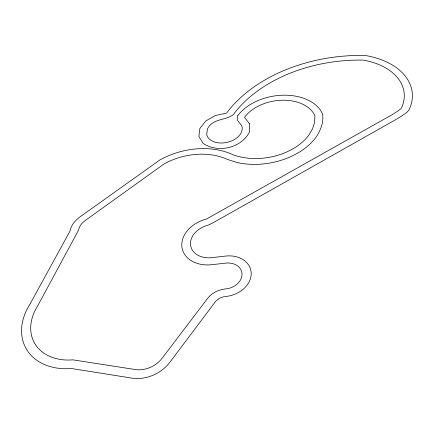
<?xml version="1.0" encoding="UTF-8"?>
<svg xmlns="http://www.w3.org/2000/svg" width="434" height="434" viewBox="0 0 434 434"><rect width="100%" height="100%" fill="white"/><g stroke="black" fill="none" stroke-linecap="round" stroke-linejoin="round"><path stroke-width="0.65" d="M249.572 123.864L249.539 131.827C241.478 148.146 217.879 153.484 203.069 143.328L198.87 136.401L199.89 128.421L205.787 120.988L215.313 115.536L226.597 113.09A140.941 96.63 -5.2 0 1 364.278 55.449L365.998 55.606A70.482 45.57 -6.1 0 1 409.023 109.894L407.396 111.831A89.892 56.523 -6.4 0 1 394.81 120.169L212.915 222.881L208.065 225.159A21.83 16.346 -15.4 0 0 190.531 244.809A21.83 16.346 -15.4 0 0 211.38 257.698L226.206 256.006A25.557 19.931 -15.2 0 1 251.194 273.908A25.557 19.931 -15.2 0 1 225.593 296.482A12.667 10.183 -16.4 0 0 214.797 302.487L169.922 362.216A34.568 27.668 -26.2 0 1 129.923 377.802L71.48 368.52A61.275 45.874 -27.8 0 1 30.152 303.843L70.031 231.029A24.906 17.403 -22.3 0 1 80.876 216.257L160.222 159.712A65.61 46.438 -15.6 0 1 232.309 154.45A52.357 34.655 -10.3 0 0 308.731 135.272L312.545 128.871L314.617 122.312L314.916 115.835A38.371 25.563 -9.5 0 0 282.176 100.232A38.371 25.563 -9.5 0 0 244.521 117.392L249.572 123.864M237.756 115.764L237.593 120.402L241.814 125.903A18.098 12 -12.5 0 1 227.611 142.238A18.098 12 -12.5 0 1 206.709 134.583L207.365 129.055C212.709 118.216 224.921 120.891 233.28 114.69A132.484 90.766 -5.2 0 1 363.334 60.109A62.594 40.454 -6.1 0 1 401.211 108.478A82.525 51.858 -6.4 0 1 389.645 116.095L206.546 218.986A30.706 22.991 -15.4 0 0 181.873 246.604A30.706 22.991 -15.4 0 0 211.163 264.767L226.098 263.069A16.318 12.727 -15.2 0 1 242.036 274.505A16.318 12.727 -15.2 0 1 225.707 288.914A22.205 17.848 -16.4 0 0 206.882 299.346L162.094 358.272A24.673 19.747 -26.2 0 1 133.715 369.296L72.863 359.84A51.548 38.572 -27.8 0 1 37.715 305.813L78.543 230.172A16.118 11.257 -22.3 0 1 85.27 220.488L164.047 163.944A57.19 40.465 -15.6 0 1 227.232 159.381L237.235 162.544A60.261 39.906 -10.3 0 0 315.903 137.383C320.58 130.563 323.981 122.231 322.522 113.854A46.308 30.857 -9.5 0 0 283.06 95.209A46.308 30.857 -9.5 0 0 237.756 115.764"/></g></svg>
